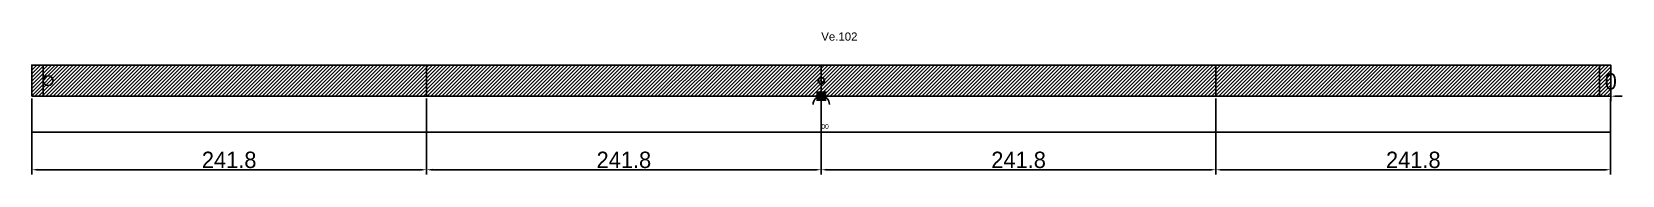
# Model space of a CAD drawing. Header units: metres. Extents: x 12796 to 13770, y 13111 to 13198.
import ezdxf

# ---------------------------------------------------------------- set-up
doc = ezdxf.new("R2010")
doc.units = ezdxf.units.M
for name, color, linetype in [('00 - FELIPE', 2, 'CONTINUOUS'), ('COTA', 241, 'CONTINUOUS'), ('Escoras', 2, 'CONTINUOUS'), ('Forcador', 251, 'CONTINUOUS'), ('Hachura', 251, 'CONTINUOUS'), ('NOMENCLATURA', 7, 'CONTINUOUS'), ('Painéis', 200, 'CONTINUOUS'), ('REAPROVEITAMENTO', 251, 'CONTINUOUS'), ('SARR_2.2x7', 40, 'CONTINUOUS')]:
    doc.layers.add(name, color=color, linetype=linetype)
doc.styles.add('STR_STANDARD', font='arial.ttf')
doc.dimstyles.new('EZ DXF', dxfattribs={"dimtxt": 10, "dimasz": 3.5, "dimexe": 3, "dimexo": 1.5, "dimgap": 1, "dimtad": 1, "dimdec": 1, "dimdsep": 46, "dimcen": 2.5, "dimazin": 3, "dimtfac": 1, "dimtmove": 0, "dimatfit": 3})

msp = doc.modelspace()

# ---------------------------------------------------------------- hatches: boundary and pattern name
at = {"layer": 'REAPROVEITAMENTO'}
h = msp.add_hatch(dxfattribs=at)
h.set_pattern_fill('ANSI31', scale=0.5)
h.paths.add_polyline_path([(12795.59, 13158.99), (13762.86, 13158.99), (13762.86, 13177.99), (12795.59, 13177.99)])
h = msp.add_hatch(dxfattribs=at)
h.set_pattern_fill('ANSI31', scale=0.5)
h.paths.add_polyline_path([(12795.59, 13158.99), (13762.86, 13158.99), (13762.86, 13177.99), (12795.59, 13177.99)])

# ---------------------------------------------------------------- linework, layer by layer
at = {"layer": '00 - FELIPE'}
msp.add_line((12795.59, 13136.99), (13762.86, 13136.99), dxfattribs=at)
msp.add_line((12795.59, 13136.99), (13762.86, 13136.99), dxfattribs=at)
at = {"layer": 'Escoras'}
msp.add_circle((13279.22, 13168.49), 1.9, dxfattribs=at)
msp.add_circle((13279.22, 13168.49), 1.9, dxfattribs=at)
at = {"layer": 'Forcador'}
msp.add_circle((12805.59, 13168.49), 3, dxfattribs=at)
msp.add_circle((12805.59, 13168.49), 3, dxfattribs=at)
at = {"layer": 'Hachura'}
msp.add_solid([(13276.22, 13161.99), (13282.22, 13161.99), (13276.22, 13155.99), (13282.22, 13155.99)], dxfattribs=at)
msp.add_solid([(13276.22, 13161.99), (13282.22, 13161.99), (13276.22, 13155.99), (13282.22, 13155.99)], dxfattribs=at)
at = {"layer": 'Painéis'}
for points in [[(12795.59, 13158.99), (12795.59, 13177.99)], [(12795.59, 13177.99), (13762.86, 13177.99)], [(12795.59, 13158.99), (12795.59, 13177.99)], [(12795.59, 13177.99), (13762.86, 13177.99)], [(13037.39, 13158.99), (13037.39, 13177.99)], [(13037.39, 13158.99), (13037.39, 13177.99)], [(13279.19, 13158.99), (13279.19, 13177.99)], [(13279.19, 13158.99), (13279.19, 13177.99)], [(13520.99, 13158.99), (13520.99, 13177.99)], [(13520.99, 13158.99), (13520.99, 13177.99)], [(13762.86, 13158.99), (13762.86, 13177.99)], [(13762.86, 13158.99), (13762.86, 13177.99)], [(12795.59, 13158.99), (13762.86, 13158.99)], [(12795.59, 13158.99), (13762.86, 13158.99)]]:
    msp.add_lwpolyline(points, close=True, dxfattribs=at)
msp.add_arc((13279.22, 13153.99), 5, 0, 180, dxfattribs=at)
msp.add_arc((13279.22, 13153.99), 5, 0, 180, dxfattribs=at)
at = {"layer": 'SARR_2.2x7'}
for p, q in [((12802.59, 13158.99), (12802.59, 13177.99)), ((12802.59, 13158.99), (12802.59, 13177.99)), ((13755.86, 13158.99), (13755.86, 13177.99)), ((13755.86, 13158.99), (13755.86, 13177.99))]:
    msp.add_line(p, q, dxfattribs=at)

# ---------------------------------------------------------------- texts
at = {"layer": '00 - FELIPE'}
msp.add_text('00', height=3, dxfattribs=at).set_placement((13279.22, 13138.99))
msp.add_text('00', height=3, dxfattribs=at).set_placement((13279.22, 13138.99))
at = {"layer": 'NOMENCLATURA', "style": 'STR_STANDARD'}
msp.add_text('Ve.102', height=5, dxfattribs=at).set_placement((13279.22, 13192.99))
msp.add_text('Ve.102', height=5, dxfattribs=at).set_placement((13279.22, 13192.99))

# ---------------------------------------------------------------- dimensions: what is measured, and where the dimension line sits
at = {"layer": 'COTA'}
for base, p1, p2 in [((13762.85844846, 13158.9905), (13762.85844846, 13158.9905), (13762.85844846, 13177.9905)), ((13762.85844846, 13158.9905), (13762.85844846, 13158.9905), (13762.85844846, 13177.9905)), ((12795.59, 13113.99), (12795.59, 13158.99), (13037.39, 13158.99)), ((12795.59, 13113.99), (12795.59, 13158.99), (13037.39, 13158.99)), ((13037.39, 13113.99), (13037.39, 13158.99), (13279.19, 13158.99)), ((13037.39, 13113.99), (13037.39, 13158.99), (13279.19, 13158.99)), ((13279.19, 13113.99), (13279.19, 13158.99), (13520.99, 13158.99)), ((13279.19, 13113.99), (13279.19, 13158.99), (13520.99, 13158.99)), ((13520.99, 13113.99), (13520.99, 13158.99), (13762.79, 13158.99)), ((13520.99, 13113.99), (13520.99, 13158.99), (13762.79, 13158.99))]:
    msp.add_linear_dim(base=base, p1=p1, p2=p2, dimstyle='EZ DXF', dxfattribs=at).render()

doc.saveas('drawing.dxf')
